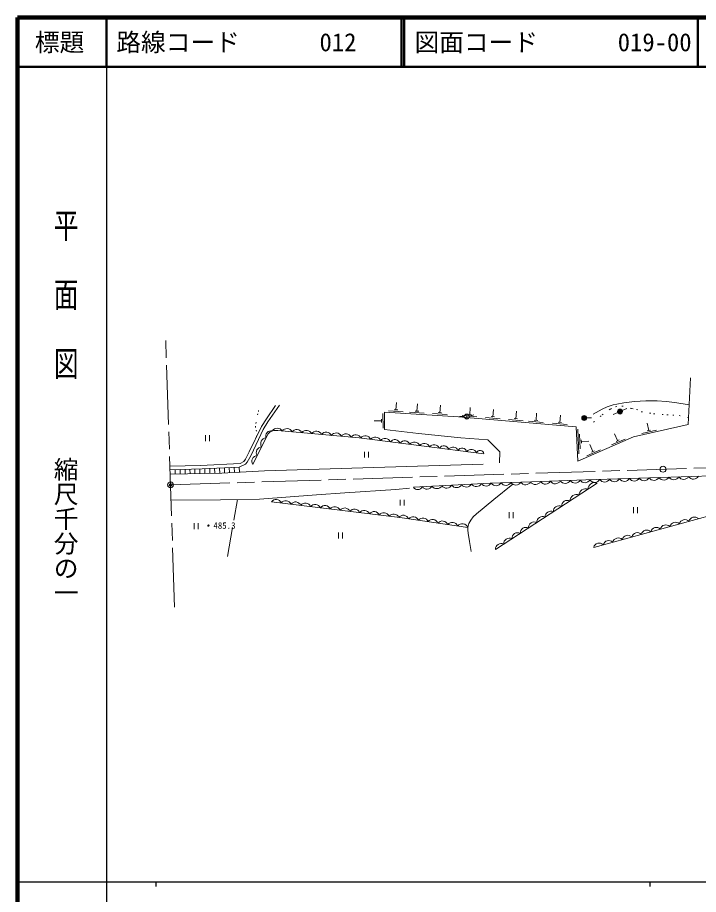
# Model space of a CAD drawing. Units: millimetres at full size, sheet at 1:1000; details may follow other scales. Extents: x 40000 to 680000, y 20000 to 380000.
# Drawn here: x 40000 to 177870, y 202409 to 380000 of the extents above; entities that cross this region are included whole.
import ezdxf
from ezdxf.enums import TextEntityAlignment as Align

# ---------------------------------------------------------------- set-up
doc = ezdxf.new("R2010")
doc.units = ezdxf.units.MM
doc.header["$LTSCALE"] = 1000
doc.header["$PDMODE"] = 32
doc.header["$PDSIZE"] = 500
for name, pattern in [('CHAIN', [18.5, 12, -1.5, 3.5, -1.5]), ('DASHED', [7.5, 6, -1.5]), ('DOTTED', [1.75, 0.25, -1.5])]:
    doc.linetypes.add(name, pattern=pattern)
for name, color, linetype, lineweight in [('M-BGD', 7, 'Continuous', 13), ('M-BMK', 2, 'CHAIN', 13), ('M-BMK-SRVR', 3, 'Continuous', 13), ('M-TTL', 2, 'Continuous', 140), ('M-TTL-BAND', 7, 'Continuous', 25), ('M-TTL-LINE', 7, 'Continuous', 50)]:
    doc.layers.add(name, color=color, linetype=linetype, lineweight=lineweight)
doc.layers.add('M-OTRS', color=6, linetype='Continuous')
doc.layers.add('M-TTL-TXT', color=7, linetype='Continuous')
doc.styles.add('@ＭＳ ゴシック', font='')
doc.styles.add('ＭＳ ゴシック', font='')
doc.styles.get('@ＭＳ ゴシック').set_extended_font_data('@MS Gothic')
doc.styles.get('ＭＳ ゴシック').set_extended_font_data('MS Gothic')

msp = doc.modelspace()

# ---------------------------------------------------------------- hatches: boundary and pattern name
at = {"layer": 'M-BGD'}
for points in [[(161526, 300002, -1), (162444, 300398, -1)], [(154226, 298904, -0.41421), (154726, 299404, -0.41421), (155226, 298904, -1)]]:
    msp.add_hatch(color=256, dxfattribs=at).paths.add_polyline_path(points)

# ---------------------------------------------------------------- linework, layer by layer
for p, q in [((116629, 300558), (116726, 302055)), ((115112, 300356), (118106, 300161)), ((116279, 300581), (116978, 300535)), ((120522, 300305), (121220, 300260)), ((120871, 300282), (120969, 301779)), ((125514, 299980), (125611, 301477)), ((131548, 299546), (131674, 301040)), ((136249, 299149), (136375, 300644)), ((140908, 298756), (141034, 300251)), ((162444, 300398), (163362, 300794)), ((113702, 297971), (113698, 298671)), ((114008, 296822), (113992, 299822)), ((119355, 300080), (122349, 299886)), ((123998, 299778), (126992, 299584)), ((125165, 300003), (125863, 299958)), ((130461, 299188), (129461, 299188)), ((130028, 299373), (133018, 299121)), ((130961, 299688), (130961, 298688)), ((131199, 299575), (131897, 299516)), ((131461, 299189), (132394, 299529)), ((134729, 298976), (137719, 298724)), ((135900, 299179), (136598, 299120)), ((139388, 298584), (142377, 298331)), ((140559, 298786), (141256, 298727)), ((144633, 298442), (145331, 298384)), ((144982, 298413), (145108, 299908)), ((149812, 298006), (149938, 299500)), ((155226, 298904), (156226, 298904)), ((161526, 300002), (160608, 299606)), ((113700, 298321), (112200, 298313)), ((143462, 298240), (146452, 297988)), ((148292, 297833), (151281, 297581)), ((149463, 298035), (150160, 297976)), ((153415, 296625), (153672, 291632)), ((167817, 296378), (167486, 297841)), ((78044, 295402), (78044, 294202)), ((78844, 295402), (78844, 294202)), ((153766, 295642), (153920, 292646)), ((161506, 294311), (160904, 295685)), ((166420, 295755), (169346, 296416)), ((167475, 296301), (168158, 296455)), ((154125, 294509), (154161, 293810)), ((154143, 294159), (155641, 294236)), ((156510, 292125), (155909, 293500)), ((160252, 293435), (163000, 294637)), ((161185, 294170), (161826, 294451)), ((110274, 292076), (110274, 290876)), ((111074, 292076), (111074, 290876)), ((155256, 291249), (158004, 292452)), ((156189, 291985), (156831, 292266)), ((71930, 287553), (71914, 288427)), ((72930, 287573), (72913, 288455)), ((73930, 287592), (73913, 288482)), ((74930, 287611), (74913, 288510)), ((75930, 287630), (75912, 288538)), ((76929, 287650), (76912, 288565)), ((77929, 287669), (77911, 288605)), ((78929, 287688), (78910, 288656)), ((79929, 287707), (79910, 288708)), ((80929, 287727), (80909, 288759)), ((81928, 287765), (81873, 288808)), ((82926, 287817), (82872, 288859)), ((83925, 287869), (83870, 288911)), ((84924, 287922), (84869, 288962)), ((157360, 285692), (136758, 272273)), ((117450, 282360), (117450, 281160)), ((118250, 282360), (118250, 281160)), ((164708, 280832), (164708, 279632)), ((165508, 280832), (165508, 279632)), ((139567, 279817), (139567, 278617)), ((140367, 279817), (140367, 278617)), ((75760, 277600), (75760, 276400)), ((76560, 277600), (76560, 276400)), ((104989, 275709), (104989, 274509)), ((105789, 275709), (105789, 274509))]:
    msp.add_line(p, q, dxfattribs=at)
at = {"layer": 'M-BGD', "linetype": 'DASHED'}
msp.add_line((82542, 270824), (84509, 282397), dxfattribs=at)
at = {"layer": 'M-BGD'}
for points in [[(137612, 289789), (137669, 292032), (135213, 294470), (129783, 294881), (121162, 295757), (114309, 296539), (114291, 300109), (129286, 299134), (153089, 297127), (153449, 290132), (164728, 295065), (175800, 297567), (176282, 307028)], [(156528, 299666), (158342, 300674), (159401, 301137), (160611, 301540), (161372, 301731), (162784, 301983), (164888, 302252), (167207, 302391), (169526, 302379), (171351, 302239), (173067, 302011), (176004, 301570)], [(70857, 289124), (77025, 289295), (85092, 289713), (85817, 290061), (86170, 290585), (86931, 292060), (89413, 297210), (90396, 298718), (92221, 301424)], [(70882, 288399), (77403, 288579), (84875, 288962), (86185, 289526), (86465, 289953), (87309, 291344), (89714, 296573), (90656, 298102), (93027, 301482)], [(87628, 289494), (90694, 295643), (91104, 296061), (91488, 296258), (91966, 296352), (92694, 296341), (109184, 294887), (134445, 291637)], [(70911, 287534), (81365, 287735), (90002, 288188), (134276, 289581)], [(156653, 272708), (191091, 282146), (192792, 282698), (195299, 284098), (196280, 284861), (196685, 285608), (197261, 287398), (197215, 287710), (172250, 286943), (155062, 286360), (144043, 285971), (135666, 285724), (120173, 284913)], [(71087, 282244), (81099, 282345), (88960, 282465), (100539, 283368), (106264, 283730), (116572, 284452), (119371, 284712)], [(91401, 281938), (117436, 278739), (131205, 276734)]]:
    msp.add_lwpolyline(points, dxfattribs=at)
at = {"layer": 'M-BGD', "linetype": 'DOTTED'}
for points in [[(88360, 295023), (88357, 296205), (88170, 296996), (88229, 297815), (88762, 300193), (88881, 301328)], [(156613, 298054), (158375, 299531), (160050, 300691), (161079, 301172), (162365, 301330), (164391, 300816), (165343, 300652), (166262, 300181), (168758, 299765), (171469, 299525), (172655, 299493), (173949, 299383), (175870, 298938)]]:
    msp.add_lwpolyline(points, dxfattribs=at)
at = {"layer": 'M-BGD', "linetype": 'DASHED'}
msp.add_lwpolyline([(131879, 271846), (131532, 273910), (131215, 275555), (131177, 276199), (131205, 276734), (131390, 277543), (131752, 278238), (132242, 278855), (132930, 279479), (136450, 282422), (140261, 285487)], dxfattribs=at)
at = {"layer": 'M-BGD'}
for centre, radius in [((161985, 300200), 500), ((130961, 299188), 500), ((154726, 298904), 500), ((78653, 277116), 150)]:
    msp.add_circle(centre, radius, dxfattribs=at)
for centre, radius, start, end in [((92587, 295691), 1151, 29.73663, 149.28459), ((94531, 295588), 1160, 25.44537, 144.47499), ((90386, 293706), 1160, 93.98739, 213.01701), ((91334, 295222), 1090, 75.9905, 199.23717), ((96524, 295413), 1160, 25.44537, 144.47499), ((98516, 295237), 1160, 25.44537, 144.47499), ((100508, 295061), 1160, 25.44537, 144.47499), ((102500, 294885), 1160, 25.44537, 144.47499), ((104493, 294710), 1160, 25.44537, 144.47499), ((106485, 294534), 1160, 25.44537, 144.47499), ((108472, 294352), 1160, 25.04737, 144.0882), ((110440, 294132), 1160, 23.15461, 142.18423), ((112424, 293877), 1160, 23.15461, 142.18423), ((89493, 291916), 1160, 93.98739, 213.01701), ((114408, 293621), 1160, 23.15461, 142.18423), ((116391, 293366), 1160, 23.15461, 142.18423), ((118375, 293111), 1160, 23.15461, 142.18423), ((120359, 292856), 1160, 23.15461, 142.18423), ((122342, 292601), 1160, 23.15461, 142.18423), ((124326, 292346), 1160, 23.15461, 142.18423), ((126309, 292090), 1160, 23.15461, 142.18423), ((88601, 290126), 1160, 93.98739, 213.01701), ((128214, 292028), 985, 17.13675, 148.20209), ((130018, 291760), 1028, 18.20308, 147.13576), ((131886, 291485), 1073, 19.11387, 146.22497), ((133645, 291522), 808, 8.22765, 157.11119), ((142883, 286526), 1160, 212.17613, 331.20575), ((144878, 286590), 1160, 212.48215, 331.51188), ((146877, 286660), 1160, 212.50583, 331.53545), ((148876, 286731), 1160, 212.50583, 331.53545), ((150874, 286801), 1160, 212.50583, 331.53545), ((152873, 286872), 1160, 212.50583, 331.53545), ((154872, 286942), 1160, 212.47331, 331.50295), ((156872, 287010), 1160, 212.42753, 331.45715), ((158870, 287078), 1160, 212.42753, 331.45715), ((160869, 287146), 1160, 212.42753, 331.45715), ((162868, 287214), 1160, 212.42753, 331.45715), ((164867, 287282), 1160, 212.42753, 331.45715), ((166866, 287349), 1160, 212.42753, 331.45715), ((168865, 287417), 1160, 212.42753, 331.45715), ((170864, 287485), 1160, 212.42753, 331.45715), ((172864, 287550), 1160, 212.27774, 331.30744), ((174863, 287612), 1160, 212.2441, 331.27372), ((176862, 287674), 1160, 212.2441, 331.27372), ((121027, 285343), 956, 206.70943, 339.28408), ((122890, 285645), 1160, 213.48194, 332.51157), ((124887, 285749), 1160, 213.48194, 332.51157), ((126884, 285854), 1160, 213.48194, 332.51157), ((128882, 285958), 1160, 213.48194, 332.51157), ((130879, 286063), 1160, 213.48194, 332.51157), ((132876, 286167), 1160, 213.48194, 332.51157), ((134875, 286269), 1160, 213.32588, 332.35818), ((136885, 286349), 1160, 212.17613, 331.20575), ((138884, 286408), 1160, 212.17613, 331.20575), ((140883, 286467), 1160, 212.17613, 331.20575), ((154979, 283292), 1298, 66.30975, 179.84455), ((156814, 284498), 1313, 65.43728, 180.71702), ((92322, 281232), 1160, 23.47861, 142.50823), ((153176, 282060), 1335, 67.77097, 178.38333), ((94307, 280988), 1160, 23.47861, 142.50823), ((96292, 280744), 1160, 23.47861, 142.50823), ((98277, 280500), 1160, 23.47861, 142.50823), ((100262, 280256), 1160, 23.47861, 142.50823), ((102247, 280012), 1160, 23.47861, 142.50823), ((104232, 279768), 1160, 23.47861, 142.50823), ((106217, 279524), 1160, 23.47861, 142.50823), ((149649, 279967), 1160, 63.56234, 182.59196), ((151324, 281058), 1160, 63.56234, 182.59196), ((108202, 279280), 1160, 23.47861, 142.50823), ((110187, 279036), 1160, 23.47861, 142.50823), ((112172, 278792), 1160, 23.47861, 142.50823), ((114158, 278548), 1160, 23.47861, 142.50823), ((116143, 278304), 1160, 23.47861, 142.50823), ((118114, 278042), 1160, 22.3478, 141.37992), ((120092, 277757), 1160, 22.20198, 141.2316), ((146297, 277784), 1160, 63.56234, 182.59196), ((147973, 278875), 1160, 63.56234, 182.59196), ((177061, 277691), 1160, 45.81235, 164.84197), ((122071, 277469), 1160, 22.20198, 141.2316), ((124050, 277181), 1160, 22.20198, 141.2316), ((126029, 276893), 1160, 22.20198, 141.2316), ((128008, 276605), 1160, 22.20198, 141.2316), ((130040, 276176), 1292, 25.59363, 137.83996), ((144621, 276692), 1160, 63.56234, 182.59196), ((171275, 276105), 1160, 45.81235, 164.84197), ((173204, 276633), 1160, 45.81235, 164.84197), ((175132, 277162), 1160, 45.81235, 164.84197), ((141269, 274509), 1160, 63.56234, 182.59196), ((142945, 275600), 1160, 63.56234, 182.59196), ((165488, 274519), 1160, 45.81235, 164.84197), ((167417, 275047), 1160, 45.81235, 164.84197), ((169346, 275576), 1160, 45.81235, 164.84197), ((139593, 273417), 1160, 63.56234, 182.59196), ((157773, 272404), 1160, 45.81235, 164.84197), ((159701, 272933), 1160, 45.81235, 164.84197), ((161630, 273461), 1160, 45.81235, 164.84197), ((163559, 273990), 1160, 45.81235, 164.84197), ((137917, 272326), 1160, 63.56234, 182.59196)]:
    msp.add_arc(centre, radius, start, end, dxfattribs=at)
at = {"layer": 'M-BMK'}
for p, q in [((71809, 260617), (69978, 315490)), ((70983, 285357), (203874, 289569))]:
    msp.add_line(p, q, dxfattribs=at)
at = {"layer": 'M-BMK-SRVR'}
for centre in [(170692, 288518), (70983, 285357)]:
    msp.add_circle(centre, 600, dxfattribs=at)
at = {"layer": 'M-OTRS'}
msp.add_point((70983, 285357), dxfattribs=at)
at = {"layer": 'M-TTL'}
for p, q in [((40000, 380000), (40000, 20000)), ((680000, 380000), (40000, 380000))]:
    msp.add_line(p, q, dxfattribs=at)
at = {"layer": 'M-TTL-BAND'}
for p, q in [((58000, 370000), (58000, 20000)), ((40000, 205000), (579000, 205000)), ((68000, 205000), (68000, 204000)), ((168000, 205000), (168000, 204000))]:
    msp.add_line(p, q, dxfattribs=at)
at = {"layer": 'M-TTL-LINE'}
for p, q in [((58000, 380000), (58000, 370000)), ((117750, 380000), (117750, 370000)), ((118250, 380000), (118250, 370000)), ((177750, 380000), (177750, 370000)), ((40000, 370000), (680000, 370000))]:
    msp.add_line(p, q, dxfattribs=at)

# ---------------------------------------------------------------- texts
at = {"layer": 'M-BGD', "style": 'ＭＳ ゴシック'}
msp.add_text('485.3', height=1320, dxfattribs=at).set_placement((79653, 277116), align=Align.MIDDLE_LEFT)
at = {"layer": 'M-TTL-BAND', "style": '@ＭＳ ゴシック', "width": 1.4}
msp.add_text('平  面  図', height=3666, rotation=270, dxfattribs=at).set_placement((49777, 306475), align=Align.MIDDLE_RIGHT)
at = {"layer": 'M-TTL-BAND', "style": '@ＭＳ ゴシック'}
msp.add_text('縮尺千分の一', height=3666, rotation=270, dxfattribs=at).set_placement((49777, 261030), align=Align.MIDDLE_RIGHT)
at = {"layer": 'M-TTL-TXT', "style": 'ＭＳ ゴシック'}
msp.add_text('標題', height=3666, dxfattribs=at).set_placement((48500, 375000), align=Align.MIDDLE_CENTER)
for s, p in [('路線コード', (60000, 375000)), ('012', (101142, 375000)), ('図面コード', (120380, 375000)), ('019-00', (161521, 375000))]:
    msp.add_text(s, height=3666, dxfattribs=at).set_placement(p, align=Align.MIDDLE_LEFT)

doc.saveas('drawing.dxf')
